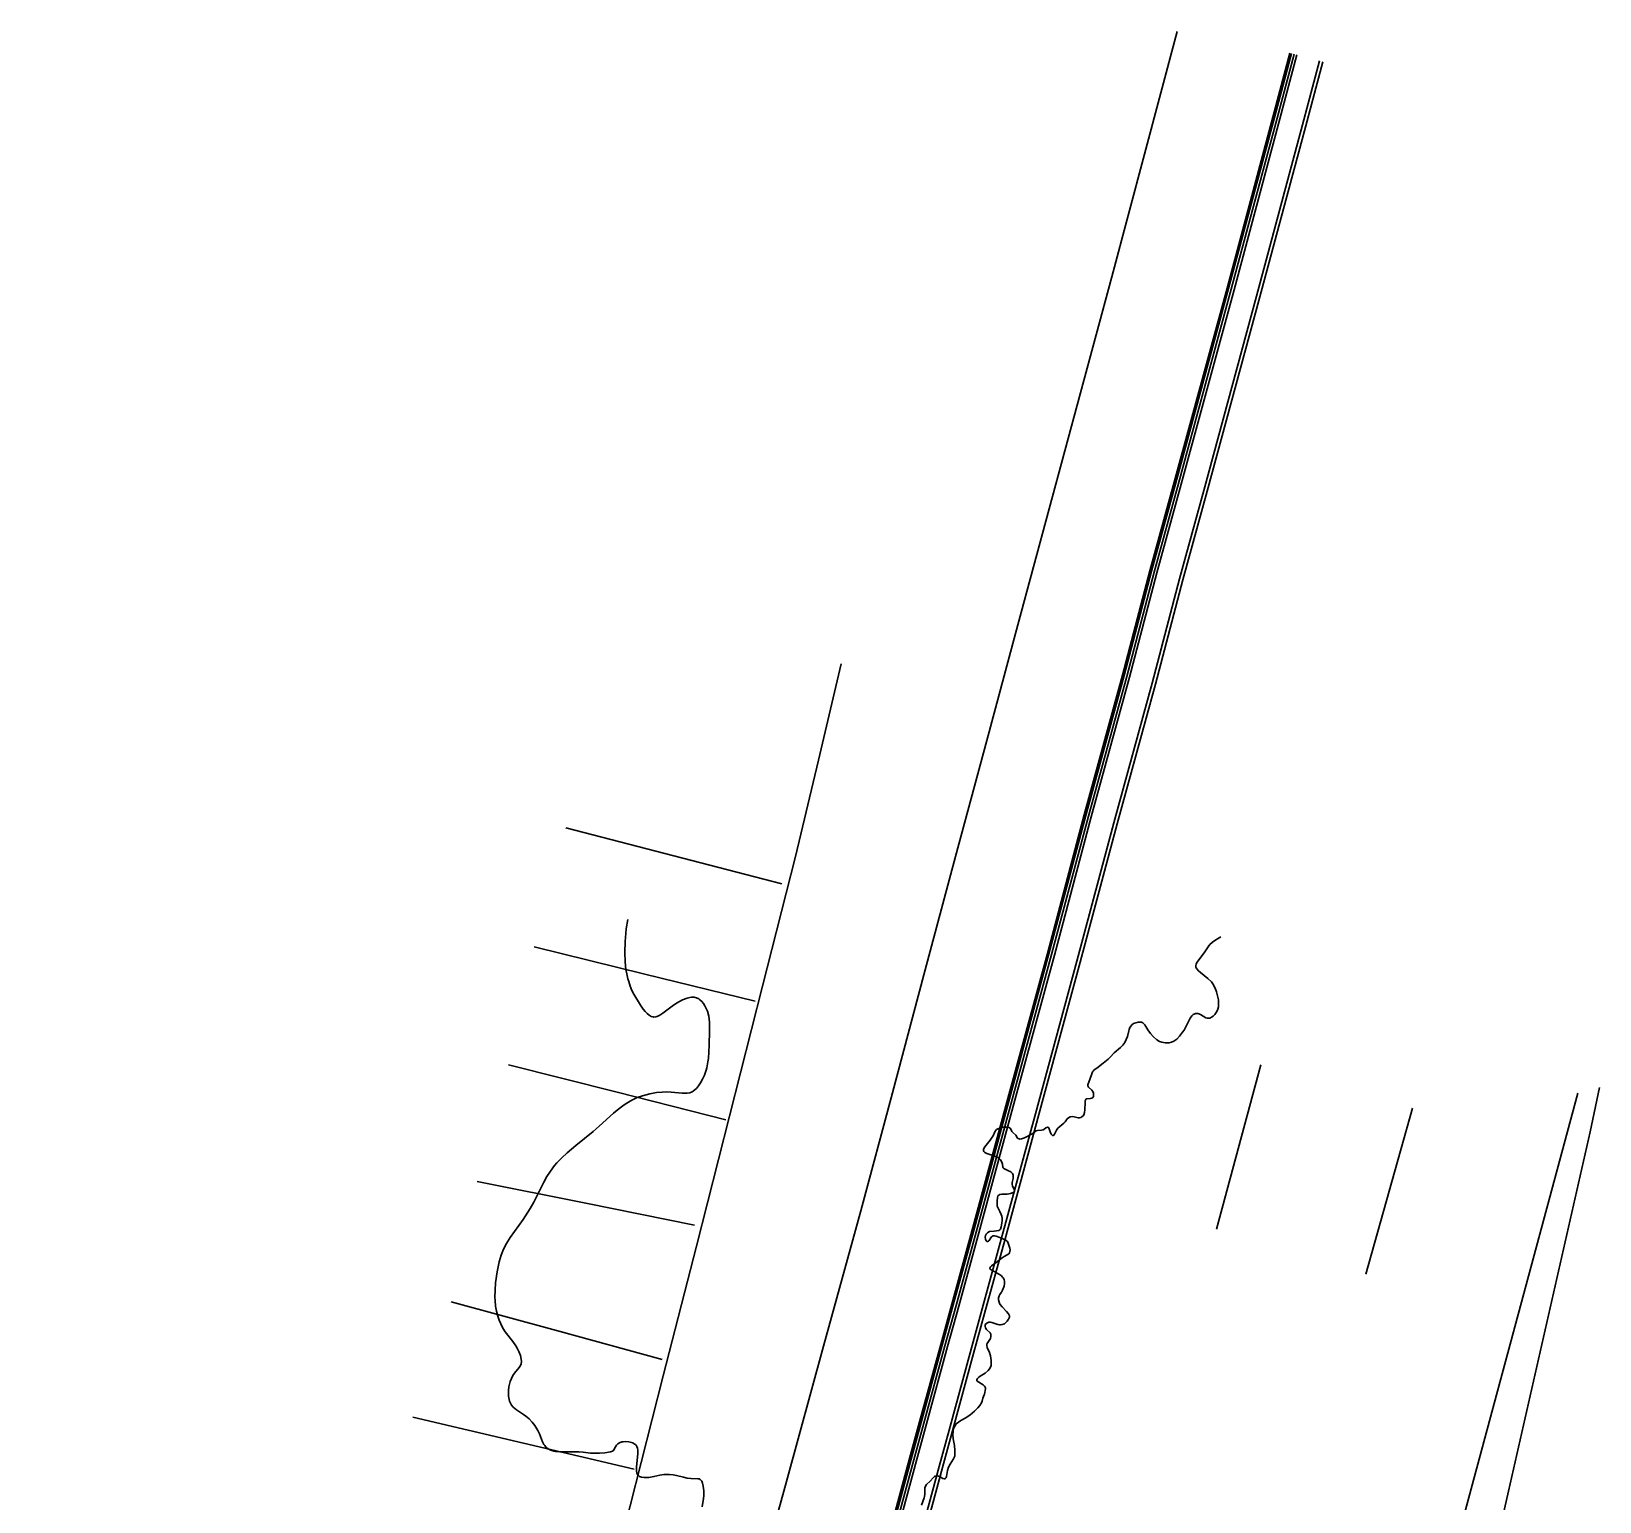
# Model space of a CAD drawing. Header units: metres. Extents: x 585772 to 587013, y 4140825 to 4141582.
# Drawn here: x 586288.92 to 586322.34, y 4141551.04 to 4141582.36 of the extents above; entities that cross this region are included whole.
import ezdxf

# ---------------------------------------------------------------- set-up
doc = ezdxf.new("R2010")
doc.units = ezdxf.units.M
doc.header["$MEASUREMENT"] = 0
for name, color, linetype, lineweight in [('BACK_OF_CURB', 5, 'Continuous', 30), ('BOTTOM_OF_CURB', 3, 'Continuous', 30), ('FOOT_PATH', 2, 'Continuous', 30), ('GUTTER', 30, 'Continuous', 30), ('PAINT_STRIPE', 4, 'Continuous', 30), ('TOP_OF_CURB', 1, 'Continuous', 30)]:
    doc.layers.add(name, color=color, linetype=linetype, lineweight=lineweight)
for name, color, linetype, lineweight, true_color in [('PARKING_PAINT_STRIPE', 254, 'Continuous', 30, 0xffbaf6), ('PAVED_PARKING', 191, 'Continuous', 30, 0xbaa8ff), ('PAVED_ROAD', 140, 'Continuous', 30, 0x38a9ff), ('TREELINE', 80, 'Continuous', 30, 0x36ff17)]:
    doc.layers.add(name, color=color, linetype=linetype, lineweight=lineweight, true_color=true_color)

msp = doc.modelspace()

# ---------------------------------------------------------------- linework, layer by layer
at = {"layer": 'BACK_OF_CURB'}
msp.add_polyline3d([(586307.119162, 4141549.917261, -21.078), (586307.667893, 4141551.943986, -21.092), (586307.879212, 4141552.724341, -21.095), (586308.329418, 4141554.372927, -21.102), (586308.566385, 4141555.231656, -21.103), (586308.993876, 4141556.792388, -21.109927), (586309.721, 4141559.463483, -21.125399), (586310.603526, 4141562.71014, -21.141438), (586311.388223, 4141565.657998, -21.153), (586312.204579, 4141568.636191, -21.162226), (586312.786419, 4141570.859841, -21.166), (586313.307252, 4141572.747072, -21.169977), (586314.431884, 4141576.885344, -21.186538), (586315.407721, 4141580.529731, -21.204), (586315.771032, 4141581.893412, -21.211)], dxfattribs=at)
at = {"layer": 'BOTTOM_OF_CURB'}
msp.add_polyline3d([(586307.235107, 4141549.886324, -21.216284), (586307.783722, 4141551.912623, -21.231), (586307.995006, 4141552.692852, -21.236106), (586308.445137, 4141554.34116, -21.2395), (586308.682092, 4141555.199845, -21.239457), (586309.109638, 4141556.760778, -21.244863), (586309.836792, 4141559.431984, -21.260351), (586310.719406, 4141562.678967, -21.274377), (586311.504071, 4141565.626702, -21.284), (586312.320494, 4141568.60514, -21.292727), (586312.902308, 4141570.828689, -21.297), (586313.422991, 4141572.715375, -21.303342), (586314.547742, 4141576.85409, -21.320459), (586315.523657, 4141580.498765, -21.336), (586315.886987, 4141581.862519, -21.342)], dxfattribs=at)
at = {"layer": 'FOOT_PATH'}
for points in [[(586304.218414, 4141548.584556, -21.015076), (586305.010897, 4141551.4661, -21.031), (586305.80338, 4141554.347644, -21.047586), (586306.595864, 4141557.229188, -21.061343), (586307.267815, 4141559.746316, -21.07075), (586307.939766, 4141562.263444, -21.076306), (586308.611718, 4141564.780573, -21.077973), (586309.277722, 4141567.251155, -21.080882), (586309.943727, 4141569.721737, -21.086912), (586310.609731, 4141572.192319, -21.0935), (586311.275736, 4141574.662902, -21.101132), (586311.941741, 4141577.133484, -21.107373), (586312.639918, 4141579.748577, -21.116919), (586313.338095, 4141582.363671, -21.127)], [(586307.086408, 4141549.926001, -21.076), (586307.635171, 4141551.952847, -21.09), (586307.846499, 4141552.733237, -21.094), (586308.296727, 4141554.381902, -21.103), (586308.533697, 4141555.240642, -21.105), (586308.961173, 4141556.801318, -21.111058), (586309.688288, 4141559.472381, -21.124997), (586310.570789, 4141562.718946, -21.14), (586311.355495, 4141565.666839, -21.151), (586312.171832, 4141568.644963, -21.162586), (586312.75368, 4141570.868641, -21.167), (586313.274556, 4141572.756026, -21.17), (586314.399153, 4141576.894174, -21.184), (586315.374969, 4141580.538479, -21.192), (586315.738274, 4141581.902139, -21.197)]]:
    msp.add_polyline3d(points, dxfattribs=at)
at = {"layer": 'GUTTER'}
msp.add_polyline3d([(586316.367251, 4141581.734568, -21.327), (586316.003841, 4141580.370512, -21.32), (586315.027606, 4141576.72464, -21.307), (586313.902355, 4141572.584091, -21.29), (586313.382296, 4141570.699665, -21.285), (586312.800592, 4141568.476533, -21.278654), (586311.98389, 4141565.49708, -21.269965), (586311.199362, 4141562.549855, -21.256419), (586310.316381, 4141559.301525, -21.24), (586309.589101, 4141556.629855, -21.228), (586309.161327, 4141555.06809, -21.223), (586308.924423, 4141554.209588, -21.22), (586308.474605, 4141552.562429, -21.216), (586308.263462, 4141551.782723, -21.212), (586307.715325, 4141549.758188, -21.202332)], dxfattribs=at)
at = {"layer": 'PAINT_STRIPE', "extrusion": (0.0010046230661333, 0.00372821217456, 0.9999925455554539), "elevation": 16008.524554, "flags": 128}
msp.add_lwpolyline([(586314.844377, 4141529.44578), (586313.900989, 4141525.944839)], dxfattribs=at)
at = {"layer": 'PAINT_STRIPE', "extrusion": (0.0006615882664216, 0.0023592563813168, 0.9999969981006408), "elevation": 10137.871901, "flags": 128}
msp.add_lwpolyline([(586318.235898, 4141547.031218), (586317.244139, 4141543.494568)], dxfattribs=at)
at = {"layer": 'PAINT_STRIPE'}
for points in [[(586321.875717, 4141559.739614, -20.959), (586319.723014, 4141551.757045, -20.929), (586317.57031, 4141543.774476, -20.899), (586315.417606, 4141535.791907, -20.873958), (586312.790884, 4141526.304202, -20.838753), (586310.164162, 4141516.816496, -20.800217), (586309.433954, 4141513.700257, -20.788)], [(586311.663382, 4141512.867378, -20.757), (586313.219044, 4141519.611583, -20.786782), (586315.194487, 4141528.282704, -20.8244), (586316.9292, 4141535.941262, -20.85475), (586318.663914, 4141543.59982, -20.884687), (586320.398627, 4141551.258378, -20.918), (586322.133341, 4141558.916936, -20.954), (586322.33794, 4141559.859219, -20.956)]]:
    msp.add_polyline3d(points, dxfattribs=at)
at = {"layer": 'PARKING_PAINT_STRIPE', "extrusion": (-0.251163347484595, -0.9679447158178582, 7.863888223e-07), "elevation": -4156063.483974, "flags": 128}
msp.add_lwpolyline([(-472703.143152, -17.139718), (-472700.765595, -17.195718), (-472698.388038, -17.250718)], dxfattribs=at)
at = {"layer": 'PARKING_PAINT_STRIPE', "extrusion": (-0.2392070907876099, -0.9709685719504664, 1.1832596236e-06), "elevation": -4161574.404805, "flags": 128}
msp.add_lwpolyline([(-421412.680281, -15.446777), (-421410.255105, -15.524983), (-421407.829929, -15.603777)], dxfattribs=at)
at = {"layer": 'PARKING_PAINT_STRIPE', "extrusion": (-0.2447170882390299, -0.969594526966437, 7.361417682e-07), "elevation": -4159111.647547, "flags": 128}
msp.add_lwpolyline([(-445038.204491, -17.315304), (-445035.814346, -17.385754), (-445033.4242, -17.457304)], dxfattribs=at)
at = {"layer": 'PARKING_PAINT_STRIPE', "extrusion": (-0.1973464118959649, -0.9803338174886084, 5.3772584e-09), "elevation": -4175813.117403, "flags": 128}
msp.add_lwpolyline([(-242553.412108, -20.327546), (-242551.05123, -20.406296), (-242548.690353, -20.481546)], dxfattribs=at)
at = {"layer": 'PARKING_PAINT_STRIPE', "extrusion": (0.2622878908911941, 0.9649896695258496, 4.908190649e-07), "elevation": 4150336.901433, "flags": 128}
msp.add_lwpolyline([(520508.419572, -22.405064), (520506.089576, -22.466064), (520503.759581, -22.524064)], dxfattribs=at)
at = {"layer": 'PARKING_PAINT_STRIPE', "extrusion": (-0.229688383884209, -0.973264222245887, 2.1838155648e-06), "elevation": -4165490.824537, "flags": 128}
msp.add_lwpolyline([(-380644.638456, -11.248336), (-380642.214857, -11.308336), (-380639.791259, -11.369336)], dxfattribs=at)
at = {"layer": 'PAVED_PARKING'}
msp.add_polyline3d([(586288.921404, 4141534.413027, -20.094), (586291.621593, 4141533.861228, -20.188), (586294.321783, 4141533.30943, -20.282), (586297.021972, 4141532.757632, -20.2), (586297.68107, 4141535.327715, -20.208), (586298.340167, 4141537.897798, -20.279), (586298.999264, 4141540.467881, -20.315949), (586299.658362, 4141543.037964, -20.34851), (586300.317459, 4141545.608047, -20.37712), (586300.976556, 4141548.17813, -20.401718), (586301.681446, 4141550.945872, -20.426797), (586302.386335, 4141553.713614, -20.448427), (586303.091225, 4141556.481356, -20.465879), (586303.796114, 4141559.249098, -20.479057), (586304.501003, 4141562.01684, -20.488), (586305.205893, 4141564.784582, -20.492589), (586305.692333, 4141566.83706, -20.493095), (586306.178773, 4141568.889538, -20.49)], dxfattribs=at)
at = {"layer": 'PAVED_ROAD'}
msp.add_polyline3d([(586316.438964, 4141581.715462, -21.327), (586316.075541, 4141580.351362, -21.32), (586315.099258, 4141576.705311, -21.307), (586313.973933, 4141572.564488, -21.29), (586313.453967, 4141570.6804, -21.285), (586312.872279, 4141568.45733, -21.278654), (586312.055536, 4141565.477725, -21.269965), (586311.271028, 4141562.530577, -21.256419), (586310.387992, 4141559.282045, -21.24), (586309.660693, 4141556.610306, -21.228), (586309.232885, 4141555.048417, -21.223), (586308.995989, 4141554.189942, -21.22), (586308.546218, 4141552.542954, -21.216), (586308.335096, 4141551.763326, -21.212), (586307.78703, 4141549.739055, -21.202332)], dxfattribs=at)
at = {"layer": 'TOP_OF_CURB'}
msp.add_polyline3d([(586307.177135, 4141549.901792, -21.078), (586307.725808, 4141551.928305, -21.092), (586307.937109, 4141552.708597, -21.095), (586308.387278, 4141554.357044, -21.102), (586308.624238, 4141555.21575, -21.103), (586309.051757, 4141556.776583, -21.109927), (586309.778896, 4141559.447733, -21.125399), (586310.661466, 4141562.694553, -21.141438), (586311.446147, 4141565.64235, -21.153), (586312.262537, 4141568.620665, -21.162226), (586312.844363, 4141570.844265, -21.166), (586313.365121, 4141572.731223, -21.169977), (586314.489813, 4141576.869717, -21.186538), (586315.465689, 4141580.514248, -21.204), (586315.82901, 4141581.877965, -21.211)], dxfattribs=at)
at = {"layer": 'TREELINE'}
for points in [[(586303.217411, 4141550.922433, -20.593807), (586303.246319, 4141551.102389, -20.597787), (586303.249974, 4141551.169744, -20.598), (586303.247754, 4141551.26903, -20.59326), (586303.236442, 4141551.368795, -20.591), (586303.223102, 4141551.427122, -20.591), (586303.204602, 4141551.472986, -20.59), (586303.195124, 4141551.48752, -20.589), (586303.17332, 4141551.508358, -20.584), (586303.147985, 4141551.520203, -20.583), (586303.119445, 4141551.525424, -20.58), (586302.976598, 4141551.527304, -20.572), (586302.892334, 4141551.53902, -20.568), (586302.813894, 4141551.555666, -20.564), (586302.665589, 4141551.593561, -20.556), (586302.5937, 4141551.606998, -20.552), (586302.520201, 4141551.615327, -20.548), (586302.438637, 4141551.616933, -20.544), (586302.396885, 4141551.613815, -20.542), (586302.314051, 4141551.598974, -20.537), (586302.187935, 4141551.568496, -20.53), (586302.076854, 4141551.551836, -20.523), (586301.979256, 4141551.5516, -20.515457), (586301.922538, 4141551.560581, -20.508756), (586301.88264, 4141551.574916, -20.505), (586301.856637, 4141551.592364, -20.504), (586301.837251, 4141551.615583, -20.503), (586301.824093, 4141551.645397, -20.502), (586301.816776, 4141551.682631, -20.503651), (586301.816911, 4141551.769861, -20.503), (586301.847169, 4141552.060228, -20.5), (586301.845405, 4141552.131661, -20.498), (586301.837976, 4141552.172529, -20.497), (586301.824498, 4141552.208168, -20.496), (586301.815211, 4141552.224073, -20.495), (586301.790981, 4141552.252148, -20.494), (586301.775814, 4141552.264355, -20.493), (586301.734736, 4141552.287009, -20.49), (586301.708324, 4141552.29686, -20.489), (586301.649928, 4141552.310801, -20.486), (586301.588242, 4141552.316416, -20.483), (586301.528233, 4141552.312931, -20.48), (586301.50041, 4141552.307533, -20.479), (586301.454046, 4141552.290095, -20.477), (586301.418922, 4141552.265948, -20.476), (586301.391358, 4141552.237219, -20.475), (586301.369999, 4141552.20672, -20.475), (586301.332759, 4141552.137533, -20.475), (586301.316909, 4141552.116965, -20.474), (586301.307031, 4141552.109643, -20.474), (586301.259188, 4141552.094232, -20.472), (586301.14269, 4141552.07726, -20.467), (586301.029292, 4141552.0674, -20.462), (586300.914401, 4141552.065607, -20.456), (586300.83674, 4141552.071784, -20.453), (586300.681923, 4141552.091701, -20.445), (586300.589142, 4141552.097878, -20.44), (586300.296943, 4141552.09428, -20.431428), (586300.180063, 4141552.09637, -20.43), (586300.087693, 4141552.105927, -20.426), (586300.051749, 4141552.11311, -20.424), (586299.988708, 4141552.132816, -20.421), (586299.961304, 4141552.145276, -20.42), (586299.913964, 4141552.175244, -20.418), (586299.893721, 4141552.192689, -20.417), (586299.859325, 4141552.23234, -20.416), (586299.843307, 4141552.257032, -20.415), (586299.815718, 4141552.311871, -20.415), (586299.747907, 4141552.478215, -20.414), (586299.712317, 4141552.55125, -20.413), (586299.646041, 4141552.659982, -20.411), (586299.591816, 4141552.731462, -20.409), (586299.529786, 4141552.798747, -20.407), (586299.460143, 4141552.858932, -20.404), (586299.409858, 4141552.894133, -20.402), (586299.256421, 4141552.991799, -20.396), (586299.188896, 4141553.047764, -20.393), (586299.151227, 4141553.09201, -20.392), (586299.135242, 4141553.116917, -20.391), (586299.109266, 4141553.17556, -20.391), (586299.099731, 4141553.209502, -20.391), (586299.088128, 4141553.282962, -20.391), (586299.085831, 4141553.32171, -20.391), (586299.087674, 4141553.401318, -20.392), (586299.097334, 4141553.481173, -20.393), (586299.124476, 4141553.594679, -20.395), (586299.149668, 4141553.66167, -20.397), (586299.181729, 4141553.723, -20.399), (586299.216815, 4141553.774606, -20.401), (586299.317022, 4141553.896052, -20.407), (586299.341008, 4141553.933733, -20.408), (586299.356934, 4141553.975867, -20.409), (586299.363098, 4141554.023646, -20.41), (586299.360023, 4141554.074395, -20.41), (586299.341269, 4141554.153552, -20.41), (586299.309915, 4141554.232878, -20.41), (586299.270713, 4141554.308688, -20.408), (586299.24171, 4141554.35664, -20.407), (586299.179038, 4141554.447127, -20.405), (586299.015872, 4141554.657718, -20.4), (586298.968387, 4141554.732143, -20.398), (586298.92202, 4141554.822245, -20.397), (586298.889398, 4141554.900665, -20.396), (586298.859232, 4141554.990392, -20.395), (586298.833281, 4141555.091233, -20.395), (586298.8133, 4141555.202993, -20.395), (586298.801047, 4141555.325479, -20.396), (586298.798368, 4141555.390683, -20.396), (586298.801133, 4141555.542226, -20.397), (586298.814155, 4141555.699803, -20.399), (586298.84793, 4141555.933066, -20.403), (586298.891947, 4141556.14283, -20.407), (586298.932631, 4141556.287986, -20.406594), (586298.981032, 4141556.414611, -20.403474), (586299.043105, 4141556.535942, -20.39867), (586299.124803, 4141556.665215, -20.398058), (586299.398981, 4141557.050989, -20.398), (586299.498351, 4141557.20089, -20.4), (586299.546548, 4141557.279137, -20.401), (586299.624532, 4141557.417806, -20.403), (586299.837978, 4141557.840941, -20.402), (586299.906353, 4141557.962052, -20.404), (586299.982915, 4141558.081147, -20.405), (586300.07034, 4141558.197073, -20.407), (586300.118845, 4141558.253524, -20.408), (586300.224546, 4141558.363493, -20.41), (586300.339402, 4141558.470066, -20.412), (586300.522461, 4141558.624909, -20.416), (586300.891216, 4141558.924176, -20.424), (586301.023238, 4141559.039074, -20.427), (586301.324135, 4141559.310448, -20.434), (586301.437634, 4141559.406301, -20.436), (586301.549957, 4141559.491271, -20.439), (586301.606249, 4141559.528918, -20.44), (586301.719606, 4141559.593683, -20.442), (586301.832572, 4141559.64544, -20.444), (586301.943185, 4141559.685693, -20.447), (586302.100407, 4141559.727791, -20.45), (586302.241311, 4141559.752462, -20.453), (586302.361246, 4141559.764414, -20.456), (586302.46341, 4141559.766903, -20.459), (586302.552965, 4141559.762817, -20.461), (586302.789052, 4141559.739793, -20.466), (586302.859485, 4141559.737797, -20.468), (586302.892514, 4141559.739402, -20.469), (586302.950285, 4141559.748684, -20.47), (586302.999686, 4141559.766628, -20.471), (586303.023132, 4141559.779571, -20.471), (586303.068645, 4141559.814609, -20.472), (586303.091165, 4141559.83719, -20.473), (586303.136866, 4141559.893689, -20.474), (586303.179403, 4141559.958445, -20.475), (586303.221681, 4141560.036111, -20.475), (586303.261508, 4141560.126039, -20.476), (586303.296689, 4141560.227585, -20.477), (586303.311853, 4141560.282512, -20.477), (586303.337133, 4141560.407012, -20.477), (586303.346766, 4141560.476379, -20.477), (586303.359915, 4141560.619562, -20.477), (586303.367047, 4141560.763807, -20.477), (586303.374084, 4141561.070755, -20.476), (586303.371147, 4141561.253276, -20.475), (586303.355225, 4141561.379347, -20.475), (586303.325008, 4141561.48975, -20.474), (586303.302487, 4141561.545606, -20.473), (586303.275147, 4141561.599303, -20.472), (586303.24305, 4141561.649233, -20.471), (586303.206259, 4141561.693791, -20.47), (586303.164838, 4141561.731368, -20.469), (586303.14241, 4141561.747037, -20.469), (586303.094161, 4141561.77113, -20.468), (586303.068355, 4141561.779152, -20.467), (586303.041439, 4141561.784224, -20.466), (586302.984459, 4141561.78524, -20.465), (586302.95462, 4141561.781509, -20.464), (586302.892855, 4141561.766541, -20.463), (586302.796822, 4141561.728254, -20.461), (586302.731967, 4141561.694447, -20.459), (586302.667584, 4141561.655834, -20.458), (586302.574032, 4141561.592315, -20.456), (586302.375247, 4141561.442277, -20.452), (586302.310123, 4141561.400268, -20.45), (586302.268463, 4141561.379693, -20.45), (586302.227898, 4141561.366521, -20.449), (586302.188163, 4141561.362004, -20.448), (586302.168523, 4141561.363382, -20.447), (586302.127119, 4141561.375162, -20.446), (586302.083767, 4141561.400213, -20.445), (586302.041124, 4141561.436144, -20.444), (586301.99941, 4141561.480797, -20.443), (586301.958845, 4141561.532013, -20.442), (586301.900637, 4141561.61642, -20.44), (586301.760338, 4141561.84959, -20.437), (586301.719591, 4141561.929249, -20.435), (586301.682527, 4141562.016424, -20.434), (586301.648808, 4141562.116788, -20.433), (586301.633096, 4141562.17369, -20.433), (586301.608772, 4141562.279561, -20.432), (586301.591611, 4141562.374934, -20.431), (586301.571983, 4141562.540869, -20.43), (586301.563553, 4141562.737721, -20.429), (586301.570663, 4141562.969392, -20.429), (586301.586182, 4141563.14511, -20.429), (586301.597658, 4141563.239784, -20.429), (586301.628846, 4141563.443485, -20.429)], [(586314.269303, 4141563.068428, -21.173), (586314.19527, 4141563.029688, -21.175), (586314.135192, 4141562.992216, -21.177), (586314.087148, 4141562.956146, -21.178), (586314.033441, 4141562.904964, -21.179), (586313.996, 4141562.857691, -21.18), (586313.911141, 4141562.728557, -21.181), (586313.816708, 4141562.607373, -21.182), (586313.763941, 4141562.53327, -21.183), (586313.742287, 4141562.494525, -21.183), (586313.732282, 4141562.452792, -21.183), (586313.73695, 4141562.422719, -21.183), (586313.743781, 4141562.406875, -21.182), (586313.75546, 4141562.388369, -21.182), (586313.789591, 4141562.349653, -21.18), (586313.833992, 4141562.309614, -21.178), (586313.991799, 4141562.182661, -21.171), (586314.06413, 4141562.110052, -21.168), (586314.107476, 4141562.048541, -21.166), (586314.127431, 4141562.012055, -21.165), (586314.145147, 4141561.974076, -21.164), (586314.174305, 4141561.896474, -21.161), (586314.197595, 4141561.814038, -21.159), (586314.213358, 4141561.730865, -21.158), (586314.219573, 4141561.653888, -21.157), (586314.214742, 4141561.576692, -21.156), (586314.201685, 4141561.52664, -21.156), (586314.177908, 4141561.476399, -21.156), (586314.135346, 4141561.418132, -21.156), (586314.100998, 4141561.383603, -21.157), (586314.064659, 4141561.356246, -21.158), (586314.04649, 4141561.346253, -21.158), (586314.028719, 4141561.339247, -21.159), (586313.99499, 4141561.334776, -21.16), (586313.97884, 4141561.336708, -21.161), (586313.947302, 4141561.347077, -21.162), (586313.83209, 4141561.413401, -21.167), (586313.779124, 4141561.434516, -21.17), (586313.744459, 4141561.439057, -21.171), (586313.727652, 4141561.437405, -21.172), (586313.695524, 4141561.425323, -21.173), (586313.680262, 4141561.415343, -21.173), (586313.651453, 4141561.388886, -21.174), (586313.612857, 4141561.33711, -21.174), (586313.58213, 4141561.281364, -21.174), (586313.509917, 4141561.128142, -21.174), (586313.483015, 4141561.081504, -21.174), (586313.452963, 4141561.036396, -21.174), (586313.38492, 4141560.950844, -21.176), (586313.327773, 4141560.89214, -21.177), (586313.263416, 4141560.844902, -21.179), (586313.215186, 4141560.823682, -21.181), (586313.162505, 4141560.812673, -21.182), (586313.081637, 4141560.812119, -21.185), (586313.009355, 4141560.82445, -21.187), (586312.959604, 4141560.841439, -21.188), (586312.901138, 4141560.876688, -21.19), (586312.823493, 4141560.944217, -21.192), (586312.764355, 4141561.010392, -21.194), (586312.711937, 4141561.086843, -21.196), (586312.647963, 4141561.192648, -21.199), (586312.62755, 4141561.218904, -21.2), (586312.603537, 4141561.238677, -21.201), (586312.573116, 4141561.250887, -21.202), (586312.551997, 4141561.254106, -21.202), (586312.503954, 4141561.25256, -21.203), (586312.453546, 4141561.241176, -21.204), (586312.407222, 4141561.220921, -21.205), (586312.370106, 4141561.192888, -21.205), (586312.355028, 4141561.176446, -21.205), (586312.33089, 4141561.139784, -21.206), (586312.313523, 4141561.099521, -21.205), (586312.304516, 4141561.070035, -21.205), (586312.275122, 4141560.945082, -21.205), (586312.252118, 4141560.880442, -21.204), (586312.219382, 4141560.818162, -21.205), (586312.176188, 4141560.761974, -21.205), (586312.125486, 4141560.713205, -21.206), (586311.990628, 4141560.601303, -21.207), (586311.905303, 4141560.505754, -21.208), (586311.862692, 4141560.462555, -21.209), (586311.757238, 4141560.375922, -21.21), (586311.622083, 4141560.271547, -21.213), (586311.568057, 4141560.234258, -21.214), (586311.543445, 4141560.210176, -21.214), (586311.53244, 4141560.1944, -21.214), (586311.514235, 4141560.154616, -21.214), (586311.476545, 4141560.028578, -21.214), (586311.436149, 4141559.937289, -21.214), (586311.430524, 4141559.915057, -21.214), (586311.434372, 4141559.892777, -21.214), (586311.447892, 4141559.8705, -21.213), (586311.515906, 4141559.804307, -21.211), (586311.536417, 4141559.77499, -21.21), (586311.549984, 4141559.736249, -21.209), (586311.554856, 4141559.695451, -21.208), (586311.553561, 4141559.677431, -21.208), (586311.545401, 4141559.654064, -21.208), (586311.53853, 4141559.645325, -21.208), (586311.519325, 4141559.632824, -21.208), (586311.485748, 4141559.624641, -21.209), (586311.404619, 4141559.62189, -21.211), (586311.397934, 4141559.618532, -21.212), (586311.387872, 4141559.605123, -21.212), (586311.377243, 4141559.574456, -21.212), (586311.372307, 4141559.538688, -21.211), (586311.368164, 4141559.38553, -21.21), (586311.361862, 4141559.327405, -21.21), (586311.345176, 4141559.278293, -21.21), (586311.329701, 4141559.256138, -21.21), (586311.307852, 4141559.236219, -21.21), (586311.279912, 4141559.220314, -21.211), (586311.252056, 4141559.213345, -21.212), (586311.2258, 4141559.215593, -21.212), (586311.140663, 4141559.237697, -21.215), (586311.096761, 4141559.241371, -21.216), (586311.054781, 4141559.234996, -21.217), (586311.018344, 4141559.217307, -21.218), (586310.988732, 4141559.190514, -21.219), (586310.948128, 4141559.132168, -21.219), (586310.919829, 4141559.099629, -21.22), (586310.835371, 4141559.031103, -21.221), (586310.794751, 4141558.992498, -21.222), (586310.765005, 4141558.950121, -21.222), (586310.719809, 4141558.862575, -21.222), (586310.706545, 4141558.84705, -21.222), (586310.692973, 4141558.83951, -21.223), (586310.679215, 4141558.840779, -21.223), (586310.672305, 4141558.844974, -21.223), (586310.654149, 4141558.867171, -21.224), (586310.630541, 4141558.917938, -21.226), (586310.60367, 4141558.99859, -21.228), (586310.593308, 4141559.008744, -21.228), (586310.576332, 4141559.011744, -21.229), (586310.556161, 4141559.007371, -21.229), (586310.536053, 4141558.998145, -21.229), (586310.496929, 4141558.968981, -21.228), (586310.477775, 4141558.959296, -21.229), (586310.447221, 4141558.952491, -21.229), (586310.361819, 4141558.943157, -21.227), (586310.329664, 4141558.933967, -21.228), (586310.307879, 4141558.9208, -21.225), (586310.267226, 4141558.887124, -21.223), (586310.243225, 4141558.871702, -21.221), (586310.080726, 4141558.787475, -21.21), (586310.018274, 4141558.76497, -21.206), (586309.985525, 4141558.762267, -21.202), (586309.970857, 4141558.76422, -21.199), (586309.945971, 4141558.775164, -21.197), (586309.936058, 4141558.784195, -21.196), (586309.898134, 4141558.84234, -21.19443), (586309.834525, 4141558.898787, -21.189), (586309.816586, 4141558.925844, -21.187), (586309.793199, 4141558.972745, -21.185), (586309.77741, 4141558.991964, -21.183), (586309.766617, 4141559.000179, -21.182), (586309.734396, 4141559.012903, -21.18), (586309.687702, 4141559.018115, -21.178), (586309.634315, 4141559.015313, -21.17315), (586309.561796, 4141559.000195, -21.162), (586309.502998, 4141558.97452, -21.152), (586309.487109, 4141558.963513, -21.151), (586309.463928, 4141558.939579, -21.148), (586309.448862, 4141558.913437, -21.147), (586309.413715, 4141558.832955, -21.142), (586309.396419, 4141558.803063, -21.142), (586309.353164, 4141558.741177, -21.138), (586309.235588, 4141558.595448, -21.124), (586309.216589, 4141558.563974, -21.124), (586309.207884, 4141558.538291, -21.123), (586309.207372, 4141558.515682, -21.124), (586309.216203, 4141558.494738, -21.127), (586309.235459, 4141558.476371, -21.131), (586309.280307, 4141558.454241, -21.14), (586309.470549, 4141558.389615, -21.169), (586309.511752, 4141558.370633, -21.174), (586309.545435, 4141558.348406, -21.179), (586309.572175, 4141558.319836, -21.184), (586309.599824, 4141558.266783, -21.19), (586309.610882, 4141558.225619, -21.194), (586309.619596, 4141558.159988, -21.2), (586309.625973, 4141558.145469, -21.202), (586309.641051, 4141558.133753, -21.204), (586309.726302, 4141558.094567, -21.216), (586309.788568, 4141558.060323, -21.226), (586309.80598, 4141558.0479, -21.228), (586309.828528, 4141558.025077, -21.233), (586309.840368, 4141557.993799, -21.236), (586309.83832, 4141557.920293, -21.239), (586309.821921, 4141557.835824, -21.239), (586309.819689, 4141557.797747, -21.24), (586309.828066, 4141557.760169, -21.241), (586309.868387, 4141557.678887, -21.236), (586309.870765, 4141557.657817, -21.236), (586309.864276, 4141557.640349, -21.236), (586309.840738, 4141557.619724, -21.233303), (586309.786933, 4141557.599974, -21.232), (586309.710966, 4141557.590827, -21.235), (586309.60033, 4141557.588214, -21.239), (586309.557883, 4141557.580833, -21.241), (586309.534604, 4141557.568375, -21.241), (586309.525056, 4141557.558888, -21.242), (586309.517162, 4141557.546785, -21.242), (586309.506544, 4141557.51472, -21.241), (586309.499906, 4141557.436204, -21.24), (586309.503536, 4141557.331656, -21.238), (586309.511687, 4141557.306318, -21.237), (586309.555876, 4141557.220962, -21.235), (586309.585253, 4141557.154801, -21.234), (586309.596732, 4141557.121062, -21.234), (586309.606823, 4141557.071129, -21.233), (586309.608571, 4141557.025916, -21.232), (586309.603039, 4141556.971066, -21.232), (586309.585705, 4141556.889987, -21.231), (586309.5704, 4141556.842259, -21.231), (586309.55844, 4141556.825301, -21.231), (586309.53724, 4141556.814436, -21.232), (586309.434349, 4141556.80011, -21.234), (586309.338401, 4141556.792069, -21.237), (586309.322437, 4141556.785868, -21.237), (586309.292007, 4141556.762698, -21.238), (586309.268856, 4141556.737999, -21.238), (586309.252182, 4141556.705965, -21.238), (586309.246284, 4141556.669126, -21.238), (586309.251339, 4141556.63195, -21.237), (586309.26134, 4141556.607936, -21.236), (586309.282655, 4141556.582533, -21.235), (586309.298299, 4141556.577067, -21.235), (586309.313226, 4141556.583173, -21.234), (586309.327323, 4141556.598281, -21.234), (586309.363024, 4141556.655025, -21.234), (586309.380449, 4141556.677075, -21.233), (586309.401873, 4141556.692979, -21.233), (586309.414689, 4141556.697786, -21.233), (586309.444443, 4141556.700937, -21.232), (586309.478878, 4141556.696038, -21.23), (586309.555697, 4141556.66702, -21.228), (586309.668296, 4141556.614995, -21.223), (586309.706404, 4141556.590211, -21.221), (586309.717422, 4141556.577946, -21.221), (586309.73353, 4141556.547127, -21.22), (586309.769277, 4141556.435869, -21.217), (586309.775764, 4141556.40095, -21.217), (586309.773844, 4141556.368734, -21.216), (586309.764559, 4141556.340421, -21.216), (586309.746264, 4141556.316177, -21.216), (586309.714754, 4141556.294965, -21.217), (586309.649397, 4141556.260945, -21.219), (586309.604028, 4141556.229771, -21.22), (586309.482609, 4141556.132642, -21.224), (586309.383376, 4141556.061658, -21.226), (586309.358589, 4141556.037342, -21.227), (586309.345807, 4141556.011881, -21.227), (586309.352871, 4141555.992513, -21.227), (586309.373625, 4141555.97501, -21.225), (586309.449051, 4141555.929952, -21.222), (586309.533699, 4141555.885343, -21.217), (586309.582907, 4141555.853621, -21.215), (586309.614815, 4141555.822444, -21.213), (586309.627715, 4141555.805064, -21.213), (586309.646983, 4141555.767565, -21.212), (586309.65701, 4141555.726835, -21.211), (586309.65839, 4141555.704625, -21.21), (586309.657263, 4141555.680709, -21.21), (586309.647306, 4141555.626603, -21.21), (586309.616307, 4141555.540965, -21.21), (586309.593147, 4141555.501219, -21.21), (586309.554736, 4141555.450231, -21.211), (586309.540337, 4141555.422464, -21.211), (586309.531088, 4141555.382022, -21.211), (586309.531007, 4141555.336019, -21.211), (586309.540776, 4141555.289429, -21.21), (586309.56072, 4141555.246028, -21.208), (586309.607186, 4141555.184248, -21.206), (586309.700992, 4141555.086507, -21.202), (586309.740463, 4141555.039166, -21.2), (586309.756208, 4141555.009819, -21.199), (586309.760051, 4141554.996148, -21.199), (586309.760481, 4141554.969428, -21.198), (586309.752312, 4141554.941694, -21.198), (586309.742173, 4141554.920788, -21.198), (586309.713003, 4141554.87828, -21.199), (586309.694901, 4141554.858702, -21.199), (586309.653991, 4141554.827743, -21.2), (586309.61023, 4141554.809471, -21.201), (586309.567986, 4141554.802073, -21.202), (586309.548647, 4141554.801828, -21.203), (586309.512877, 4141554.807131, -21.203), (586309.389804, 4141554.856078, -21.208), (586309.355635, 4141554.862428, -21.209), (586309.321634, 4141554.858832, -21.21), (586309.293157, 4141554.846985, -21.211), (586309.262529, 4141554.823424, -21.211), (586309.248056, 4141554.803115, -21.212), (586309.24189, 4141554.780134, -21.212), (586309.242749, 4141554.767919, -21.212), (586309.251521, 4141554.74273, -21.212), (586309.276841, 4141554.705283, -21.21), (586309.348013, 4141554.63006, -21.207), (586309.363828, 4141554.602823, -21.206), (586309.367957, 4141554.58745, -21.206), (586309.367997, 4141554.553264, -21.205), (586309.35692, 4141554.515712, -21.205), (586309.289569, 4141554.40574, -21.206), (586309.283483, 4141554.390723, -21.206), (586309.27946, 4141554.3627, -21.205), (586309.289684, 4141554.322756, -21.204), (586309.338714, 4141554.213433, -21.201), (586309.358979, 4141554.142397, -21.199), (586309.375955, 4141554.041638, -21.197), (586309.375734, 4141553.96267, -21.195), (586309.371728, 4141553.940282, -21.195), (586309.357915, 4141553.899832, -21.195), (586309.337278, 4141553.864103, -21.195), (586309.307296, 4141553.828082, -21.196), (586309.241383, 4141553.773439, -21.197), (586309.136492, 4141553.706702, -21.2), (586309.100395, 4141553.680414, -21.2), (586309.072305, 4141553.651298, -21.201), (586309.064298, 4141553.633215, -21.201), (586309.066314, 4141553.620105, -21.2), (586309.076805, 4141553.605719, -21.2), (586309.200147, 4141553.522681, -21.195), (586309.227613, 4141553.497106, -21.193), (586309.245277, 4141553.472263, -21.192), (586309.25016, 4141553.46039, -21.192), (586309.252371, 4141553.437835, -21.191), (586309.22941, 4141553.329715, -21.19), (586309.223828, 4141553.309792, -21.19), (586309.193395, 4141553.238041, -21.19), (586309.181961, 4141553.177203, -21.189), (586309.167775, 4141553.139389, -21.189), (586309.134612, 4141553.08785, -21.189), (586309.090749, 4141553.035742, -21.19), (586309.015555, 4141552.962812, -21.193), (586308.914915, 4141552.882273, -21.195), (586308.816624, 4141552.816105, -21.199), (586308.725027, 4141552.764202, -21.203), (586308.673549, 4141552.730812, -21.205), (586308.630457, 4141552.691589, -21.206), (586308.597639, 4141552.646964, -21.207), (586308.584266, 4141552.621504, -21.207), (586308.565053, 4141552.564475, -21.207), (586308.559691, 4141552.533099, -21.207), (586308.55655, 4141552.467443, -21.205), (586308.565492, 4141552.373045, -21.204), (586308.594457, 4141552.23562, -21.2), (586308.595054, 4141552.125992, -21.198), (586308.600635, 4141552.054668, -21.196), (586308.596967, 4141552.014679, -21.196), (586308.591296, 4141551.993506, -21.196), (586308.570937, 4141551.94906, -21.196), (586308.499291, 4141551.837777, -21.198), (586308.463522, 4141551.769393, -21.199), (586308.442237, 4141551.699034, -21.199), (586308.418516, 4141551.572063, -21.198), (586308.412833, 4141551.553705, -21.198), (586308.402519, 4141551.535004, -21.198), (586308.390231, 4141551.525606, -21.199), (586308.368815, 4141551.524448, -21.2), (586308.344677, 4141551.532857, -21.202), (586308.285121, 4141551.562926, -21.205), (586308.247474, 4141551.578122, -21.208), (586308.206864, 4141551.583733, -21.21), (586308.179791, 4141551.577415, -21.211), (586308.164711, 4141551.569078, -21.211), (586308.134881, 4141551.543763, -21.212), (586308.070951, 4141551.475992, -21.215), (586307.994616, 4141551.40139, -21.217), (586307.972002, 4141551.368236, -21.217), (586307.959466, 4141551.330361, -21.218), (586307.956328, 4141551.287622, -21.217), (586307.958077, 4141551.19391, -21.215), (586307.9521, 4141551.142846, -21.215), (586307.945606, 4141551.116162, -21.214), (586307.890039, 4141550.959957, -21.213519)]]:
    msp.add_polyline3d(points, dxfattribs=at)

doc.saveas('drawing.dxf')
